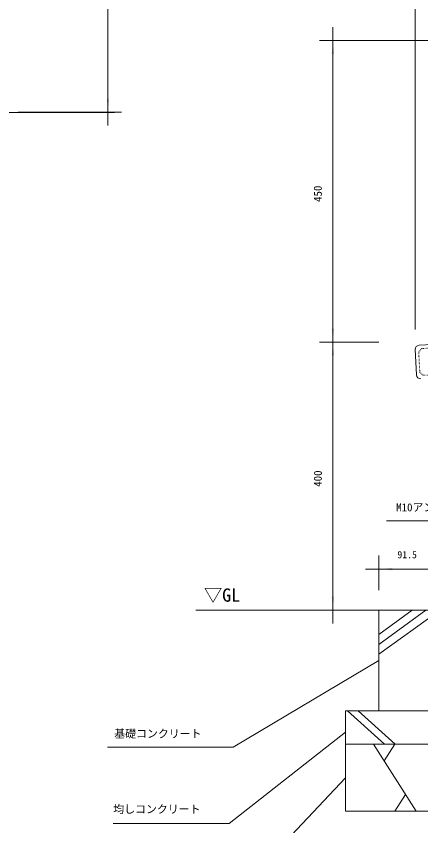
# Model space of a CAD drawing. Units: millimetres, scale not verified. Extents: x -1950 to 1950, y -1375 to 1375.
# Drawn here: x 263 to 867, y -766 to 442 of the extents above; entities that cross this region are included whole.
import ezdxf
from ezdxf.enums import TextEntityAlignment as Align

# ---------------------------------------------------------------- set-up
doc = ezdxf.new("R2010")
doc.units = ezdxf.units.MM
doc.header["$LTSCALE"] = 10
doc.linetypes.add('USER5', pattern=[0.208282, 0.069427, -0.138855])
doc.layers.add('0-1_IMPORTED', color=30, linetype='Continuous', lineweight=18)
doc.styles.add('ＭＳ ゴシック', font='')
doc.styles.get('ＭＳ ゴシック').set_extended_font_data('MS Gothic')

msp = doc.modelspace()

# ---------------------------------------------------------------- linework, layer by layer
at = {"layer": '0-1_IMPORTED', "color": 1}
for p, q in [((400, 1149), (400, 299)), ((858.75, -25.32), (858.75, 511.77)), ((735.8, 425.79), (735.8, 405.79)), ((1447.16, 405.79), (715.8, 405.79)), ((735.8, 405.79), (735.8, -44.21)), ((266, 299), (420, 299)), ((400, 299), (400, 279)), ((735.8, -24.21), (735.8, -44.21)), ((804.38, -44.21), (715.8, -44.21)), ((804.38, -44.21), (715.8, -44.21)), ((735.8, -44.21), (735.8, -64.21)), ((735.8, -44.21), (735.8, -444.21)), ((816, -310.77), (957.98, -310.77)), ((804.38, -414.25), (804.38, -362.86)), ((784.38, -382.86), (804.38, -382.86)), ((804.38, -382.86), (895.88, -382.86)), ((774.38, -444.21), (715.8, -444.21)), ((735.8, -444.21), (735.8, -464.21))]:
    msp.add_line(p, q, dxfattribs=at)
at = {"layer": '0-1_IMPORTED'}
for p, q in [((204.87, 298.36), (409.87, 298.36)), ((864.43, -49.02), (947.31, -44.67)), ((860.74, -93.27), (858.75, -55.32)), ((531.04, -444.21), (1881.91, -444.21)), ((834.38, -444.21), (726.23, -444.21)), ((804.38, -510.09), (895.24, -444.21)), ((804.38, -495.24), (874.76, -444.21)), ((804.38, -480.39), (854.28, -444.21)), ((848.89, -444.21), (1559.86, -444.21)), ((757.69, -594.21), (812.96, -644.21)), ((773.32, -594.21), (828.59, -644.21)), ((860.26, -744.21), (796.4, -644.21)), ((812.37, -669.21), (828.33, -644.21)), ((844.29, -719.21), (828.33, -744.21))]:
    msp.add_line(p, q, dxfattribs=at)
at = {"layer": '0-1_IMPORTED', "color": 3, "linetype": 'USER5'}
msp.add_lwpolyline([(863.95, -59.05), (868.68, -53.8), (889.66, -52.7), (891.75, -92.65), (870.78, -93.74), (865.52, -89.01)], close=True, dxfattribs=at)
at = {"layer": '0-1_IMPORTED'}
for points in [[(804.38, -444.21), (1604.38, -444.21), (1604.38, -594.21), (804.38, -594.21)], [(754.38, -594.21), (1654.38, -594.21), (1654.38, -644.21), (754.38, -644.21)], [(754.38, -644.21), (1654.38, -644.21), (1654.38, -744.21), (754.38, -744.21)]]:
    msp.add_lwpolyline(points, close=True, dxfattribs=at)
at = {"layer": '0-1_IMPORTED', "color": 1}
for points in [[(399.09, -648.82), (587.09, -648.82), (804.38, -519.21)], [(407.89, -762.58), (581.09, -762.58), (754.38, -626.37)], [(397.09, -848.72), (609.09, -848.72), (754.38, -694.21)]]:
    msp.add_lwpolyline(points, dxfattribs=at)
at = {"layer": '0-1_IMPORTED'}
for centre, start, end in [((864.74, -55.01), 93.00008, 183.00006), ((866.73, -92.96), 183.00006, 273.00001)]:
    msp.add_arc(centre, 6, start, end, dxfattribs=at)
at = {"layer": '0-1_IMPORTED', "color": 1}
for points in [[(735.8, 405.79), (737.55, 385.79), (734.05, 385.79)], [(400, 299), (398.25, 319), (401.75, 319)], [(735.8, -44.21), (734.05, -24.21), (737.55, -24.21)], [(735.8, -44.21), (737.55, -64.21), (734.05, -64.21)], [(804.38, -382.86), (824.38, -381.11), (824.38, -384.61)], [(735.8, -444.21), (734.05, -424.21), (737.55, -424.21)]]:
    msp.add_solid(points, dxfattribs=at)

# ---------------------------------------------------------------- texts
at = {"layer": '0-1_IMPORTED', "color": 7, "style": 'ＭＳ ゴシック'}
for s, p in [('450', (722.83, 164.91)), ('400', (722.83, -260.09))]:
    msp.add_text(s, height=11.94, rotation=90, dxfattribs=at).set_placement(p, align=Align.BOTTOM_LEFT)
for s, height, p in [('M10アンカー', 11.94, (830.28, -300.32)), ('91.5', 10.67, (832.13, -369.9)), ('▽GL', 19.9, (543.31, -437.59)), ('基礎コンクリート', 11.94, (409.36, -638.04)), ('均しコンクリート', 11.94, (407.89, -750.73))]:
    msp.add_text(s, height=height, dxfattribs=at).set_placement(p, align=Align.BOTTOM_LEFT)

doc.saveas('drawing.dxf')
